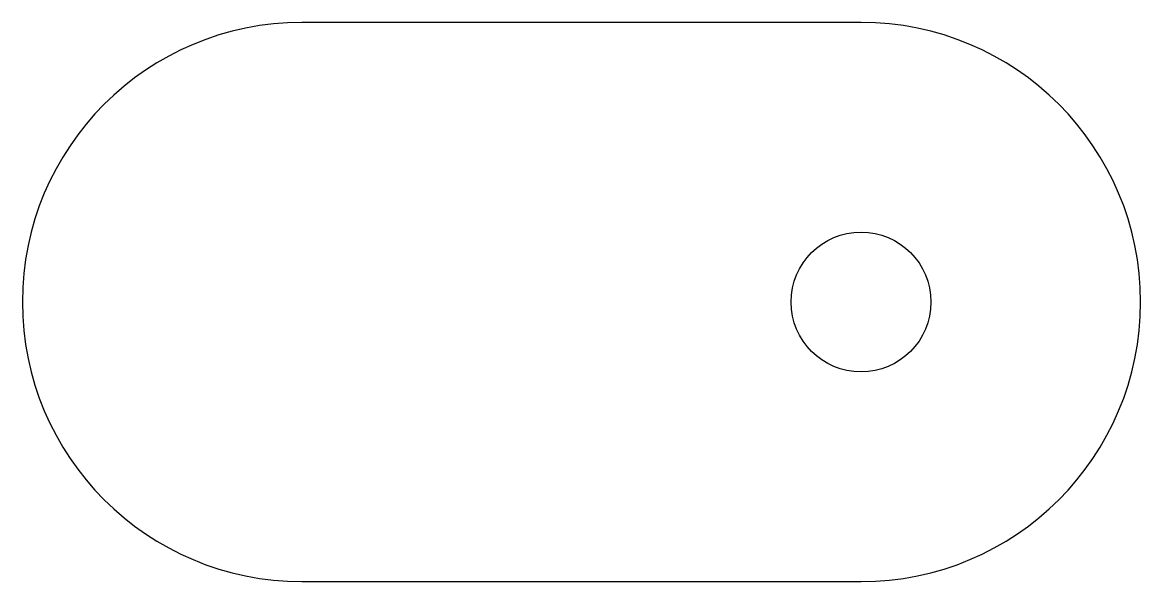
# Model space of a CAD drawing. Header units: millimetres. Extents: x 3.4 to 43.4, y 19.5 to 39.5.
import ezdxf

# ---------------------------------------------------------------- set-up
doc = ezdxf.new("R2010")
doc.units = ezdxf.units.MM
doc.header["$MEASUREMENT"] = 0

msp = doc.modelspace()

# ---------------------------------------------------------------- linework, layer by layer
for p, q in [((33.372, 39.472), (13.372, 39.472)), ((13.372, 19.472), (33.372, 19.472))]:
    msp.add_line(p, q)
msp.add_circle((33.372, 29.472), 2.5)
for centre, start, end in [((13.372, 29.472), 90, 270), ((33.372, 29.472), 270, 90)]:
    msp.add_arc(centre, 10, start, end)

doc.saveas('drawing.dxf')
